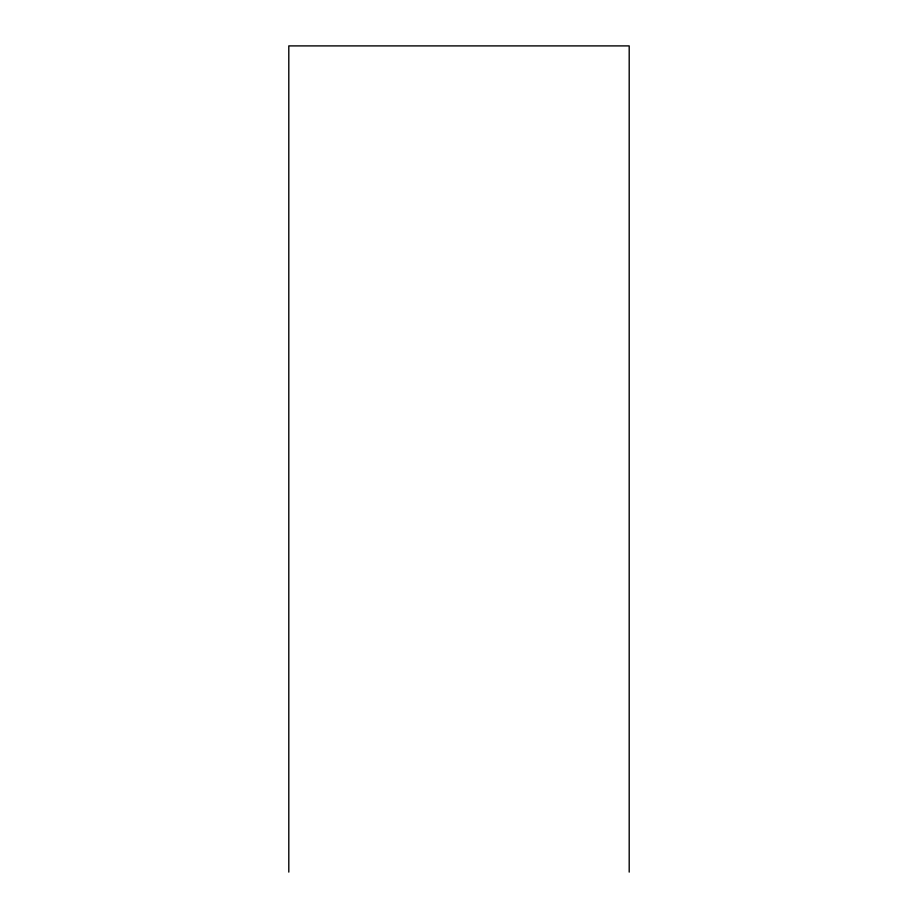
<?xml version="1.0" encoding="UTF-8"?>
<svg xmlns="http://www.w3.org/2000/svg" width="918" height="918" viewBox="0 0 918 918"><rect width="100%" height="100%" fill="white"/><g stroke="black" fill="none" stroke-linecap="round" stroke-linejoin="round"><path stroke-width="1.38" d="M629.197 872.1L629.197 45.9L288.803 45.9L288.803 872.1"/></g></svg>
